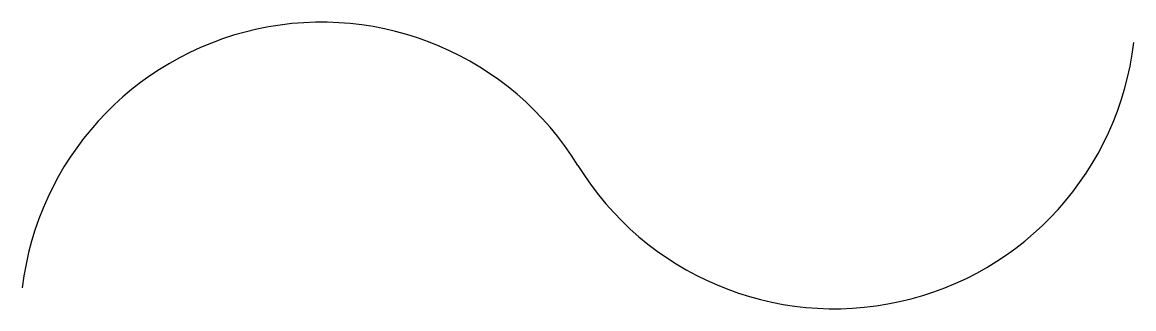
# Model space of a CAD drawing. Extents: x 38.5 to 65.7, y 36.6 to 43.7.
import ezdxf

# ---------------------------------------------------------------- set-up
doc = ezdxf.new("R2010")
doc.units = 0
doc.header["$MEASUREMENT"] = 0
doc.layers.get('0').update_dxf_attribs({"linetype": 'CONTINUOUS'})
doc.layers.add('DIM', color=2, linetype='CONTINUOUS')

# ---------------------------------------------------------------- blocks, each defined once
blk = doc.blocks.new('V5')
for centre, start, end in [((-1.0435, -0.0305), 31.6572, 173.1466), ((0.0024, 0.6144), 211.6572, 353.2945)]:
    blk.add_arc(centre, 0.6144, start, end)
blk = doc.blocks.new('BLK0')
at = {"color": 0, "linetype": 'CONTINUOUS', "xscale": 2.99999999999997, "yscale": 2.99999999999997, "zscale": 2.99999999999997}
blk.add_blockref('V5', (1.5807, 0), dxfattribs=at)

msp = doc.modelspace()

# ---------------------------------------------------------------- block references
at = {"layer": 'DIM', "xscale": 4, "yscale": 4, "zscale": 4}
msp.add_blockref('BLK0', (51.999, 36.649), dxfattribs=at)

doc.saveas('drawing.dxf')
